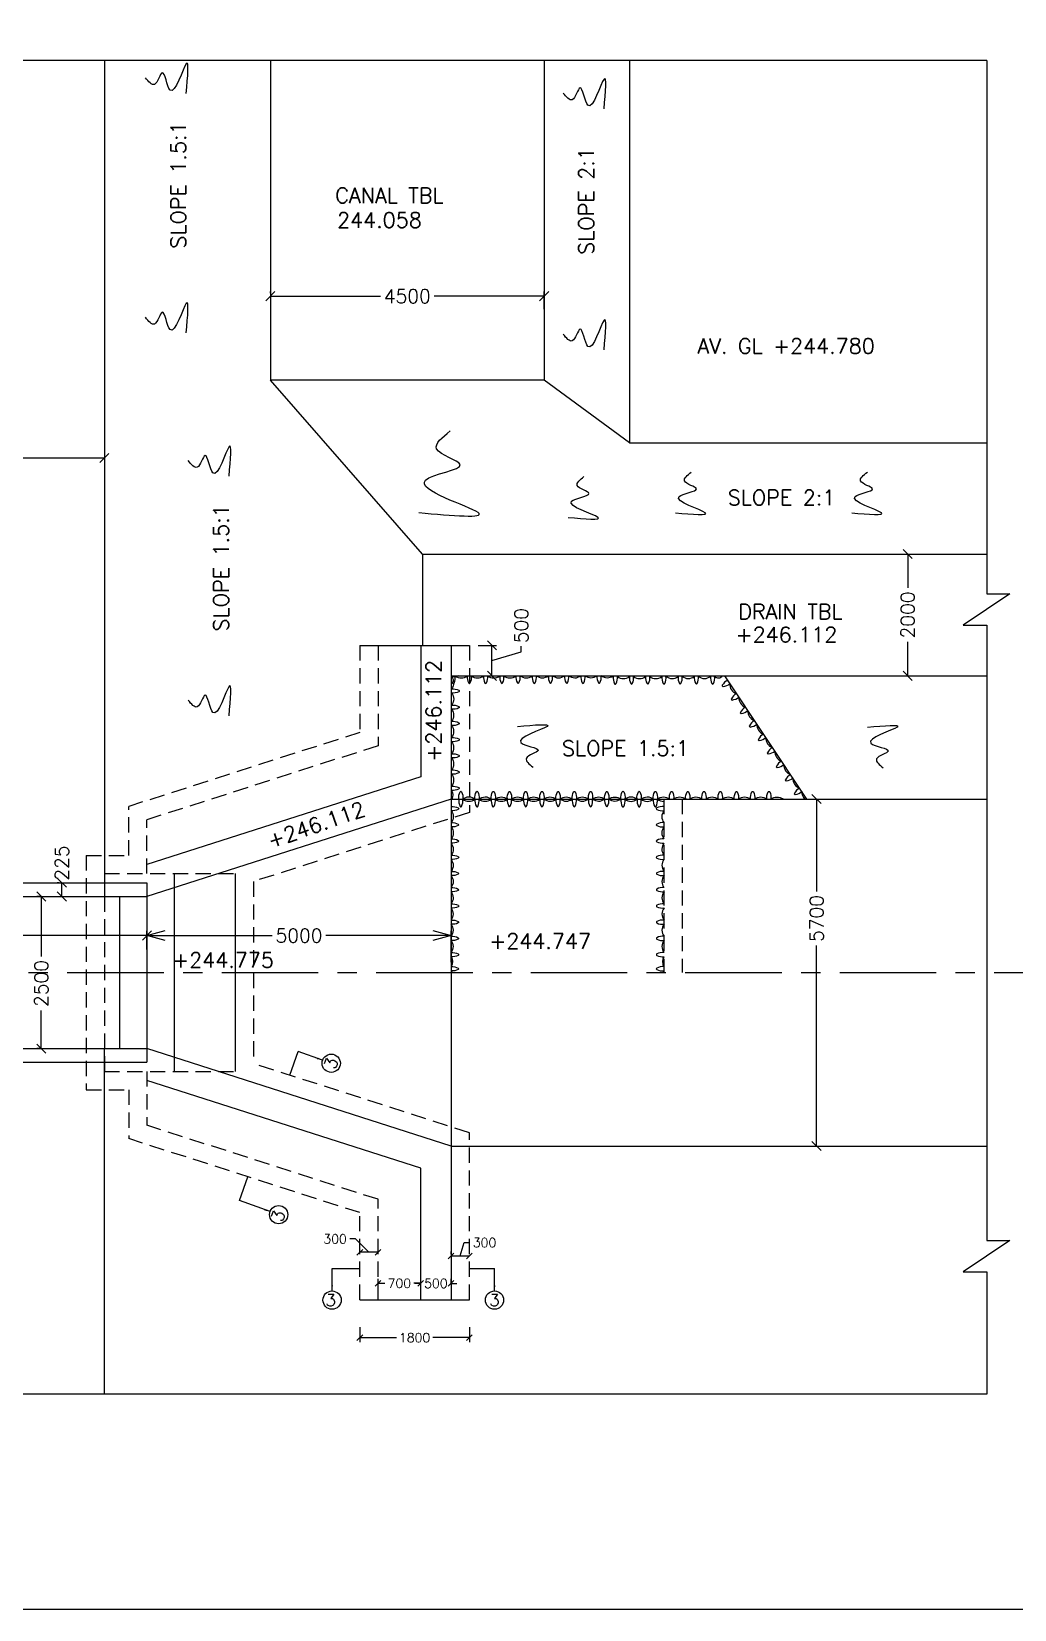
# Model space of a CAD drawing. Header units: inches. Extents: x 97621 to 324919, y -325081 to 89240.
# Drawn here: x 160342 to 176502, y -74326 to -48402 of the extents above; entities that cross this region are included whole.
import ezdxf
from ezdxf.enums import TextEntityAlignment as Align

# ---------------------------------------------------------------- set-up
doc = ezdxf.new("R2010")
doc.units = ezdxf.units.IN
doc.header["$LTSCALE"] = 100
doc.header["$MEASUREMENT"] = 0
doc.header["$PDMODE"] = 3
doc.linetypes.add('CENTER', pattern=[50.8, 31.75, -6.35, 6.35, -6.35])
doc.linetypes.add('DASHED2', pattern=[0.375, 0.25, -0.125])
for name, color, linetype in [('Center Line', 7, 'CENTER'), ('Dim', 7, 'Continuous'), ('Text', 7, 'Continuous')]:
    doc.layers.add(name, color=color, linetype=linetype)
doc.styles.add('ROMANS', font='romans')
doc.dimstyles.new('Raj-75', dxfattribs={"dimscale": 75, "dimtxt": 2, "dimasz": 1.25, "dimexe": 1, "dimexo": 0.625, "dimtad": 0, "dimtxsty": 'ROMANS', "dimblk": 'OBLIQUE', "dimcen": 1.25, "dimclrd": 256, "dimclre": 256, "dimclrt": 256, "dimadec": 0, "dimazin": 0, "dimtfac": 1, "dimtmove": 1, "dimatfit": 3, "dimfxl": 1, "dimlwd": -1, "dimlwe": -1, "dimarcsym": 0})

# ---------------------------------------------------------------- blocks, each defined once
blk = doc.blocks.new('_Oblique')
at = {"color": 0, "linetype": 'ByBlock', "lineweight": -2}
blk.add_line((-0.5, -0.5), (0.5, 0.5), dxfattribs=at)
blk = doc.blocks.new('*D72')
at = {"layer": 'Defpoints', "color": 0, "transparency": 16777216}
for p in [(174657, -56987), (174747, -56987), (174657, -58987)]:
    blk.add_point(p, dxfattribs=at)
at = {"layer": 'Dim', "transparency": 16777216}
for p, q in [((174704, -56987), (174822, -56987)), ((174747, -56987), (174747, -57544)), ((174747, -58987), (174747, -58430)), ((174704, -58987), (174822, -58987))]:
    blk.add_line(p, q, dxfattribs=at)
at = {"layer": 'Dim', "transparency": 16777216, "xscale": 150, "yscale": 150, "zscale": 150}
for p, rotation in [((174747, -56987), 90), ((174747, -58987), 270)]:
    blk.add_blockref('_Oblique', p, dxfattribs=dict(at, rotation=rotation))
at = {"layer": 'Dim', "transparency": 16777216, "insert": (174747, -57987), "char_height": 225, "attachment_point": 5, "rotation": 90, "style": 'ROMANS'}
blk.add_mtext('2000', dxfattribs=at)
blk = doc.blocks.new('*D86')
at = {"layer": 'Defpoints', "color": 0, "transparency": 16777216}
for p in [(157040, -54971), (161540, -54971), (157040, -55410)]:
    blk.add_point(p, dxfattribs=at)
at = {"layer": 'Dim', "transparency": 16777216}
for p, q in [((157040, -55017), (157040, -55485)), ((161540, -55017), (161540, -55485)), ((157040, -55410), (158092, -55410)), ((161540, -55410), (158979, -55410))]:
    blk.add_line(p, q, dxfattribs=at)
at = {"layer": 'Dim', "transparency": 16777216, "xscale": 150, "yscale": 150, "zscale": 150, "rotation": 180}
blk.add_blockref('_Oblique', (157040, -55410), dxfattribs=at)
at = {"layer": 'Dim', "transparency": 16777216, "xscale": 150, "yscale": 150, "zscale": 150}
blk.add_blockref('_Oblique', (161540, -55410), dxfattribs=at)
at = {"layer": 'Dim', "transparency": 16777216, "insert": (158536, -55410), "char_height": 225, "attachment_point": 5, "style": 'ROMANS'}
blk.add_mtext('4500', dxfattribs=at)
blk = doc.blocks.new('*D88')
at = {"layer": 'Defpoints', "color": 0, "transparency": 16777216}
for p in [(164270, -52750), (164270, -52750), (168770, -53011)]:
    blk.add_point(p, dxfattribs=at)
at = {"layer": 'Dim', "transparency": 16777216}
for p, q in [((164270, -52703), (164270, -52675)), ((164270, -52750), (166077, -52750)), ((168770, -52750), (166963, -52750)), ((168770, -52964), (168770, -52675))]:
    blk.add_line(p, q, dxfattribs=at)
at = {"layer": 'Dim', "transparency": 16777216, "xscale": 150, "yscale": 150, "zscale": 150, "rotation": 180}
blk.add_blockref('_Oblique', (164270, -52750), dxfattribs=at)
at = {"layer": 'Dim', "transparency": 16777216, "xscale": 150, "yscale": 150, "zscale": 150}
blk.add_blockref('_Oblique', (168770, -52750), dxfattribs=at)
at = {"layer": 'Dim', "transparency": 16777216, "insert": (166520, -52750), "char_height": 225, "attachment_point": 5, "style": 'ROMANS'}
blk.add_mtext('4500', dxfattribs=at)
blk = doc.blocks.new('*D92')
at = {"layer": 'Defpoints', "color": 0, "transparency": 16777216}
for p in [(166040, -68967), (166040, -69127), (166740, -69127)]:
    blk.add_point(p, dxfattribs=at)
at = {"layer": 'Dim', "transparency": 16777216}
for p, q in [((166040, -69081), (166040, -68892)), ((166740, -69081), (166740, -68892)), ((166040, -68967), (166150, -68967)), ((166740, -68967), (166630, -68967))]:
    blk.add_line(p, q, dxfattribs=at)
at = {"layer": 'Dim', "transparency": 16777216, "xscale": 93.75, "yscale": 93.75, "zscale": 93.75, "rotation": 180}
blk.add_blockref('_Oblique', (166040, -68967), dxfattribs=at)
at = {"layer": 'Dim', "transparency": 16777216, "xscale": 93.75, "yscale": 93.75, "zscale": 93.75}
blk.add_blockref('_Oblique', (166740, -68967), dxfattribs=at)
at = {"layer": 'Dim', "transparency": 16777216, "insert": (166390, -68967), "char_height": 150, "attachment_point": 5, "style": 'ROMANS'}
blk.add_mtext('700', dxfattribs=at)
blk = doc.blocks.new('*D93')
at = {"layer": 'Defpoints', "color": 0, "transparency": 16777216}
for p in [(166740, -69002), (167240, -68970), (167240, -69002)]:
    blk.add_point(p, dxfattribs=at)
at = {"layer": 'Dim', "transparency": 16777216}
for p, q in [((166740, -68955), (166740, -68895)), ((167240, -68955), (167240, -68895)), ((166740, -68970), (166646, -68970)), ((166740, -68970), (166750, -68970)), ((167240, -68970), (167230, -68970)), ((167240, -68970), (167334, -68970))]:
    blk.add_line(p, q, dxfattribs=at)
at = {"layer": 'Dim', "transparency": 16777216, "xscale": 93.75, "yscale": 93.75, "zscale": 93.75}
blk.add_blockref('_Oblique', (166740, -68970), dxfattribs=at)
at = {"layer": 'Dim', "transparency": 16777216, "xscale": 93.75, "yscale": 93.75, "zscale": 93.75, "rotation": 180}
blk.add_blockref('_Oblique', (167240, -68970), dxfattribs=at)
at = {"layer": 'Dim', "transparency": 16777216, "insert": (166990, -68970), "char_height": 150, "attachment_point": 5, "style": 'ROMANS'}
blk.add_mtext('500', dxfattribs=at)
blk = doc.blocks.new('*D94')
at = {"layer": 'Defpoints', "color": 0, "transparency": 16777216}
for p in [(167240, -68536), (167540, -68518), (167540, -68536)]:
    blk.add_point(p, dxfattribs=at)
at = {"layer": 'Dim', "transparency": 16777216}
for p, q in [((167390, -68518), (167456, -68298)), ((167456, -68298), (167550, -68298)), ((167240, -68489), (167240, -68443)), ((167240, -68518), (167540, -68518)), ((167540, -68489), (167540, -68443))]:
    blk.add_line(p, q, dxfattribs=at)
at = {"layer": 'Dim', "transparency": 16777216, "xscale": 93.75, "yscale": 93.75, "zscale": 93.75, "rotation": 180}
blk.add_blockref('_Oblique', (167240, -68518), dxfattribs=at)
at = {"layer": 'Dim', "transparency": 16777216, "xscale": 93.75, "yscale": 93.75, "zscale": 93.75}
blk.add_blockref('_Oblique', (167540, -68518), dxfattribs=at)
at = {"layer": 'Dim', "transparency": 16777216, "insert": (167790, -68298), "char_height": 150, "attachment_point": 5, "style": 'ROMANS'}
blk.add_mtext('300', dxfattribs=at)
blk = doc.blocks.new('*D95')
at = {"layer": 'Defpoints', "color": 0, "transparency": 16777216}
for p in [(165740, -68458), (165740, -68518), (166040, -68518)]:
    blk.add_point(p, dxfattribs=at)
at = {"layer": 'Dim', "transparency": 16777216}
for p, q in [((165667, -68238), (165573, -68238)), ((165890, -68458), (165667, -68238)), ((165740, -68471), (165740, -68383)), ((166040, -68471), (166040, -68383)), ((166040, -68458), (165740, -68458))]:
    blk.add_line(p, q, dxfattribs=at)
at = {"layer": 'Dim', "transparency": 16777216, "xscale": 93.75, "yscale": 93.75, "zscale": 93.75, "rotation": 180}
blk.add_blockref('_Oblique', (165740, -68458), dxfattribs=at)
at = {"layer": 'Dim', "transparency": 16777216, "xscale": 93.75, "yscale": 93.75, "zscale": 93.75}
blk.add_blockref('_Oblique', (166040, -68458), dxfattribs=at)
at = {"layer": 'Dim', "transparency": 16777216, "insert": (165333, -68238), "char_height": 150, "attachment_point": 5, "style": 'ROMANS'}
blk.add_mtext('300', dxfattribs=at)
blk = doc.blocks.new('*D96')
at = {"layer": 'Defpoints', "color": 0, "transparency": 16777216}
for p in [(165740, -69641), (167540, -69641), (167540, -69860)]:
    blk.add_point(p, dxfattribs=at)
at = {"layer": 'Dim', "transparency": 16777216}
for p, q in [((165740, -69688), (165740, -69935)), ((167540, -69688), (167540, -69935)), ((165740, -69860), (166340, -69860)), ((167540, -69860), (166940, -69860))]:
    blk.add_line(p, q, dxfattribs=at)
at = {"layer": 'Dim', "transparency": 16777216, "xscale": 93.75, "yscale": 93.75, "zscale": 93.75, "rotation": 180}
blk.add_blockref('_Oblique', (165740, -69860), dxfattribs=at)
at = {"layer": 'Dim', "transparency": 16777216, "xscale": 93.75, "yscale": 93.75, "zscale": 93.75}
blk.add_blockref('_Oblique', (167540, -69860), dxfattribs=at)
at = {"layer": 'Dim', "transparency": 16777216, "insert": (166640, -69860), "char_height": 150, "attachment_point": 5, "style": 'ROMANS'}
blk.add_mtext('1800', dxfattribs=at)
blk = doc.blocks.new('*D113')
at = {"layer": 'Defpoints', "color": 0, "transparency": 16777216}
for p in [(156340, -63485), (162240, -63254), (162240, -63532)]:
    blk.add_point(p, dxfattribs=at)
at = {"layer": 'Dim', "transparency": 16777216}
for p, q in [((156340, -63438), (156340, -63179)), ((162240, -63485), (162240, -63179)), ((156340, -63254), (158272, -63254)), ((162240, -63254), (159159, -63254))]:
    blk.add_line(p, q, dxfattribs=at)
at = {"layer": 'Dim', "transparency": 16777216, "xscale": 150, "yscale": 150, "zscale": 150, "rotation": 180}
blk.add_blockref('_Oblique', (156340, -63254), dxfattribs=at)
at = {"layer": 'Dim', "transparency": 16777216, "xscale": 150, "yscale": 150, "zscale": 150}
blk.add_blockref('_Oblique', (162240, -63254), dxfattribs=at)
at = {"layer": 'Dim', "transparency": 16777216, "insert": (158715, -63254), "char_height": 225, "attachment_point": 5, "style": 'ROMANS'}
blk.add_mtext('7400', dxfattribs=at)
blk = doc.blocks.new('_Open30')
at = {"color": 0, "linetype": 'ByBlock', "lineweight": -2}
for p, q in [((-1, 0.268), (0, 0)), ((0, 0), (-1, -0.268)), ((0, 0), (-1, 0))]:
    blk.add_line(p, q, dxfattribs=at)
blk = doc.blocks.new('*D114')
at = {"layer": 'Defpoints', "color": 0, "transparency": 16777216}
for p in [(162240, -63485), (167240, -63254), (167240, -63737)]:
    blk.add_point(p, dxfattribs=at)
at = {"layer": 'Dim', "transparency": 16777216}
for p, q in [((162240, -63438), (162240, -63179)), ((167240, -63690), (167240, -63179)), ((162540, -63254), (164297, -63254)), ((166940, -63254), (165183, -63254))]:
    blk.add_line(p, q, dxfattribs=at)
at = {"layer": 'Dim', "transparency": 16777216, "xscale": 300, "yscale": 300, "zscale": 300, "rotation": 180}
blk.add_blockref('_Open30', (162240, -63254), dxfattribs=at)
at = {"layer": 'Dim', "transparency": 16777216, "xscale": 300, "yscale": 300, "zscale": 300}
blk.add_blockref('_Open30', (167240, -63254), dxfattribs=at)
at = {"layer": 'Dim', "transparency": 16777216, "insert": (164740, -63254), "char_height": 225, "attachment_point": 5, "style": 'ROMANS'}
blk.add_mtext('5000', dxfattribs=at)
blk = doc.blocks.new('*D116')
at = {"layer": 'Defpoints', "color": 0, "transparency": 16777216}
for p in [(160841, -62387), (160841, -62387), (160655, -62612)]:
    blk.add_point(p, dxfattribs=at)
at = {"layer": 'Dim', "transparency": 16777216}
for p, q in [((160794, -62387), (160766, -62387)), ((160841, -62612), (160841, -62387)), ((160702, -62612), (160916, -62612))]:
    blk.add_line(p, q, dxfattribs=at)
at = {"layer": 'Dim', "transparency": 16777216, "xscale": 150, "yscale": 150, "zscale": 150}
for p, rotation in [((160841, -62387), 90), ((160841, -62612), 270)]:
    blk.add_blockref('_Oblique', p, dxfattribs=dict(at, rotation=rotation))
at = {"layer": 'Dim', "transparency": 16777216, "insert": (160841, -62064), "char_height": 225, "attachment_point": 5, "rotation": 90, "style": 'ROMANS'}
blk.add_mtext('225', dxfattribs=at)
blk = doc.blocks.new('*D122')
at = {"layer": 'Defpoints', "color": 0, "transparency": 16777216}
for p in [(172917, -61012), (172917, -66712), (173248, -66712)]:
    blk.add_point(p, dxfattribs=at)
at = {"layer": 'Dim', "transparency": 16777216}
for p, q in [((172964, -61012), (173323, -61012)), ((173248, -61012), (173248, -62531)), ((173248, -66712), (173248, -63417)), ((172964, -66712), (173323, -66712))]:
    blk.add_line(p, q, dxfattribs=at)
at = {"layer": 'Dim', "transparency": 16777216, "xscale": 150, "yscale": 150, "zscale": 150}
for p, rotation in [((173248, -61012), 90), ((173248, -66712), 270)]:
    blk.add_blockref('_Oblique', p, dxfattribs=dict(at, rotation=rotation))
at = {"layer": 'Dim', "transparency": 16777216, "insert": (173248, -62974), "char_height": 225, "attachment_point": 5, "rotation": 90, "style": 'ROMANS'}
blk.add_mtext('5700', dxfattribs=at)
blk = doc.blocks.new('*D123')
at = {"layer": 'Defpoints', "color": 0, "transparency": 16777216}
for p in [(160537, -62612), (160502, -65112), (160537, -65112)]:
    blk.add_point(p, dxfattribs=at)
at = {"layer": 'Dim', "transparency": 16777216}
for p, q in [((160490, -62612), (160427, -62612)), ((160502, -62612), (160502, -63599)), ((160502, -65112), (160502, -64485)), ((160490, -65112), (160427, -65112))]:
    blk.add_line(p, q, dxfattribs=at)
at = {"layer": 'Dim', "transparency": 16777216, "xscale": 150, "yscale": 150, "zscale": 150}
for p, rotation in [((160502, -62612), 90), ((160502, -65112), 270)]:
    blk.add_blockref('_Oblique', p, dxfattribs=dict(at, rotation=rotation))
at = {"layer": 'Dim', "transparency": 16777216, "insert": (160502, -64042), "char_height": 225, "attachment_point": 5, "rotation": 90, "style": 'ROMANS'}
blk.add_mtext('2500', dxfattribs=at)
blk = doc.blocks.new('*D126')
at = {"layer": 'Defpoints', "color": 0, "transparency": 16777216}
for p in [(167638, -58487), (167911, -58487), (167638, -58987)]:
    blk.add_point(p, dxfattribs=at)
at = {"layer": 'Dim', "transparency": 16777216}
for p, q in [((167685, -58487), (167986, -58487)), ((167911, -58987), (167911, -58487)), ((168394, -58592), (168394, -58498)), ((167911, -58737), (168394, -58592)), ((167685, -58987), (167986, -58987))]:
    blk.add_line(p, q, dxfattribs=at)
at = {"layer": 'Dim', "transparency": 16777216, "xscale": 150, "yscale": 150, "zscale": 150}
for p, rotation in [((167911, -58487), 90), ((167911, -58987), 270)]:
    blk.add_blockref('_Oblique', p, dxfattribs=dict(at, rotation=rotation))
at = {"layer": 'Dim', "transparency": 16777216, "insert": (168394, -58162), "char_height": 225, "attachment_point": 5, "rotation": 90, "style": 'ROMANS'}
blk.add_mtext('500', dxfattribs=at)

msp = doc.modelspace()

# ---------------------------------------------------------------- linework, layer by layer
at = {"color": 0, "linetype": 'DASHED2', "ltscale": 10}
for p, q in [((165740.007, -58486.888), (165740.007, -59916.96)), ((166040.007, -58486.888), (166040.007, -60135.945)), ((167540.007, -58486.888), (167540.007, -61230.874)), ((165740.007, -59916.96), (161940.007, -61132.96)), ((166040.007, -60135.945), (162240.007, -61351.945)), ((161940.007, -61936.888), (161940.007, -61132.96)), ((170740.007, -61011.891, -0.122), (170740.007, -63861.888, -0.122)), ((171040.007, -61011.891, -0.1), (171040.007, -63861.888, -0.1)), ((162240.007, -62236.888), (162240.007, -61351.945)), ((167540.007, -61230.874), (163990.007, -62366.874)), ((161240.007, -61936.888), (161240.007, -65786.888)), ((161240.007, -61936.888), (161940.007, -61936.888)), ((161540.007, -62236.888), (161540.007, -65486.888)), ((161540.007, -62236.888), (163690.007, -62236.888)), ((163990.007, -62366.874), (163990.007, -65356.902)), ((161540.007, -65486.888), (163690.007, -65486.888)), ((162240.007, -65486.888), (162240.007, -66371.831)), ((167540.007, -66492.902), (163990.007, -65356.902)), ((161240.007, -65786.888), (161940.007, -65786.888)), ((161940.007, -65786.888), (161940.007, -66590.817)), ((165740.007, -67806.817), (161940.007, -66590.817)), ((166040.007, -67587.831), (162240.007, -66371.831)), ((167540.007, -69236.888), (167540.007, -66492.902)), ((166040.007, -69236.888), (166040.007, -67587.831)), ((165740.007, -69236.888), (165740.007, -67806.817))]:
    msp.add_line(p, q, dxfattribs=at)
at = {"color": 0, "ltscale": 5}
for p, q in [((166740.007, -60646.912), (162240.007, -62086.912)), ((167240.007, -61011.888), (162240.007, -62611.888)), ((156340.007, -62386.888), (162240.007, -62386.888)), ((156340.007, -62611.888), (162240.007, -62611.888)), ((156340.007, -65111.888), (162240.007, -65111.888)), ((167240.007, -66711.888), (162240.007, -65111.888)), ((156340.007, -65336.888), (162240.007, -65336.888)), ((166740.007, -67076.864), (162240.007, -65636.864))]:
    msp.add_line(p, q, dxfattribs=at)
msp.add_lwpolyline([(176046.957, -48878.47), (176046.957, -57640.694), (176424.069, -57640.694), (175659.165, -58155.683), (176046.957, -58155.683), (176046.957, -68263.97), (176424.069, -68263.97), (175659.165, -68778.958), (176046.957, -68778.958), (176046.957, -70787.462), (144475.975, -70787.462)], dxfattribs=at)
at = {"color": 0, "ltscale": 5, "start_tangent": (0.860944174, -0.508699449)}
for points in [[(162885.817, -49417.686), (162885.817, -48930.621), (162619.535, -49362.547), (162490.985, -49077.66), (162362.436, -49270.648), (162215.522, -49160.369)], [(169754.507, -49669.326), (169754.507, -49182.26), (169488.226, -49614.186), (169359.676, -49329.299), (169231.126, -49522.287), (169084.212, -49412.008)], [(162885.817, -53354.227), (162885.817, -52867.161), (162619.535, -53299.087), (162490.985, -53014.2), (162362.436, -53207.188), (162215.522, -53096.909)], [(169754.507, -53630.977), (169754.507, -53143.912), (169488.226, -53575.838), (169359.676, -53290.95), (169231.126, -53483.938), (169084.212, -53373.659)], [(163589.714, -55707.865), (163589.714, -55220.8), (163323.432, -55652.725), (163194.882, -55367.838), (163066.333, -55560.826), (162919.419, -55450.547)], [(163589.714, -59644.406), (163589.714, -59157.34), (163323.432, -59589.266), (163194.882, -59304.379), (163066.333, -59497.367), (162919.419, -59387.088)]]:
    msp.add_spline(points, degree=3, dxfattribs=at)
at = {"layer": 'Center Line', "color": 0, "ltscale": 0.5}
msp.add_line((143148.518, -63861.888), (185748.636, -63861.888), dxfattribs=at)
at = {"layer": 'Dim', "color": 0}
for p, q in [((176046.957, -48878.47), (142975.975, -48878.47)), ((161540.007, -48878.47), (161540.007, -62611.888)), ((164270.007, -48878.47), (164270.007, -54129.592)), ((168770.007, -48878.47), (168770.007, -54129.592)), ((170174.007, -48878.47), (170174.007, -55156.888)), ((166770.007, -56986.888), (164270.007, -54129.592)), ((168770.007, -54129.592), (164270.007, -54129.592)), ((170174.007, -55156.888), (168770.007, -54129.592)), ((170174.007, -55156.888), (176046.957, -55156.888)), ((166770.007, -56986.888), (176046.957, -56986.888)), ((166770.007, -56986.888), (166770.007, -58486.888)), ((165740.007, -58486.888), (167540.007, -58486.888)), ((166740.007, -58486.888), (166740.007, -60646.912)), ((167240.007, -58486.888), (167240.007, -69236.888)), ((167240.007, -58986.888), (176046.957, -58986.888)), ((173089.988, -61011.891, -0.453), (171740.006, -58986.888)), ((167240.007, -61011.888), (176046.957, -61011.888)), ((162240.007, -62386.888), (162240.007, -65336.888)), ((162690.007, -62236.888), (162690.007, -65486.888)), ((163690.007, -62236.888), (163690.007, -65486.888)), ((161790.007, -62611.888), (161790.007, -65111.888)), ((161540.007, -70787.462), (161540.007, -65111.888)), ((167240.007, -66711.888), (176046.957, -66711.888)), ((166740.007, -69236.888), (166740.007, -67076.864)), ((165740.007, -69236.888), (167540.007, -69236.888))]:
    msp.add_line(p, q, dxfattribs=at)
at = {"layer": 'Dim', "color": 0, "linetype": 'CENTER', "ltscale": 0.25}
for p, q in [((164586.675, -65547.836), (164726.111, -65157.903)), ((163762.361, -67609.725), (163897.617, -67217.252)), ((165283.514, -68726.811), (165740.007, -68726.811)), ((167540.007, -68726.811), (167954.121, -68726.811))]:
    msp.add_line(p, q, dxfattribs=at)
at = {"layer": 'Dim', "color": 0}
msp.add_lwpolyline([(142330.9, -37646.654), (202008.232, -37646.654), (202008.232, -74325.878), (142330.9, -74325.878)], close=True, dxfattribs=at)
for points in [[(167240.006, -58987.91, 0.144729543), (167263.766, -59105.611, 0.6124826), (167288.121, -59105.247, 0.144729543), (167308.351, -58986.888, 0.346456746), (167506.583, -58987.623, 0.144729543), (167530.342, -59105.324, 0.6124826), (167554.697, -59104.959, 0.144729543), (167574.928, -58986.601, 0.346456746), (167773.159, -58987.335, 0.144729543), (167796.919, -59105.036, 0.6124826), (167821.274, -59104.672, 0.144729543), (167841.505, -58986.313, 0.346456746), (168039.736, -58987.048, 0.144729543), (168063.496, -59104.749, 0.6124826), (168087.851, -59104.385, 0.144729543), (168108.081, -58986.026, 0.346456746), (168306.313, -58986.76, 0.144729543), (168330.073, -59104.461, 0.6124826), (168354.428, -59104.097, 0.144729543), (168374.658, -58985.738, 0.346456746), (168572.89, -58986.473, 0.144729543), (168596.65, -59104.174, 0.6124826), (168621.005, -59103.81, 0.144729543), (168641.235, -58985.451, 0.346456746), (168839.467, -58986.185, 0.144729543), (168863.226, -59103.886, 0.6124826), (168887.581, -59103.522, 0.144729543), (168907.812, -58985.164, 0.346456746), (169106.043, -58985.898, 0.144729543), (169129.803, -59103.599, 0.6124826), (169154.158, -59103.235, 0.144729543), (169174.389, -58984.876, 0.346456746), (169372.62, -58985.61, 0.144729543), (169396.38, -59103.311, 0.6124826), (169420.735, -59102.947, 0.144729543), (169440.965, -58984.589, 0.346456746), (169639.197, -58985.323, 0.144729543), (169662.957, -59103.024, 0.6124826), (169687.312, -59102.66, 0.144729543), (169707.542, -58984.301, 0.337073563), (169905.774, -58986.888, 0.030208586), (169905.04, -58997.522)], [(169904.947, -58998.544, 0.144729543), (169928.706, -59116.245, 0.6124826), (169953.061, -59115.881, 0.144729543), (169973.292, -58997.522, 0.346456746), (170171.523, -58998.257, 0.144729543), (170195.283, -59115.958, 0.6124826), (170219.638, -59115.594, 0.144729543), (170239.869, -58997.235, 0.346456746), (170438.1, -58997.969, 0.144729543), (170461.86, -59115.67, 0.6124826), (170486.215, -59115.306, 0.144729543), (170506.445, -58996.947, 0.346456746), (170704.677, -58997.682, 0.144729543), (170728.437, -59115.383, 0.6124826), (170752.792, -59115.019, 0.144729543), (170773.022, -58996.66, 0.346456746), (170971.254, -58997.394, 0.144729543), (170995.014, -59115.095, 0.6124826), (171019.369, -59114.731, 0.144729543), (171039.599, -58996.373, 0.346456746), (171237.831, -58997.107, 0.144729543), (171261.59, -59114.808, 0.6124826), (171285.945, -59114.444, 0.144729543), (171306.176, -58996.085, 0.346456746), (171504.407, -58996.819, 0.144729543), (171528.167, -59114.521, 0.6124826), (171552.522, -59114.156, 0.144729543), (171572.753, -58995.798, 0.464616386), (171704.044, -58986.888, 0.171630318)]]:
    msp.add_lwpolyline(points, format="xyb", dxfattribs=at)
for points, elevation in [([(167356.5, -58986.888, -0.131524771), (167248.112, -59002.536, -0.346456746), (167248.846, -59200.767, -0.144729543), (167366.547, -59224.527, -0.6124826), (167366.183, -59248.882, -0.144729543), (167247.825, -59269.112, -0.346456746), (167248.559, -59467.344, -0.144729543), (167366.26, -59491.104, -0.6124826), (167365.896, -59515.459, -0.144729543), (167247.537, -59535.689, -0.346456746), (167248.272, -59733.921, -0.144729543), (167365.973, -59757.68, -0.6124826), (167365.609, -59782.035, -0.144729543), (167247.25, -59802.266, -0.346456746), (167247.984, -60000.498, -0.144729543), (167365.685, -60024.257, -0.6124826), (167365.321, -60048.612, -0.144729543), (167246.962, -60068.843, -0.346456746), (167247.697, -60267.074, -0.144729543), (167365.398, -60290.834, -0.6124826), (167365.034, -60315.189, -0.144729543), (167246.675, -60335.419, -0.346456746), (167247.409, -60533.651, -0.144729543), (167365.11, -60557.411, -0.6124826), (167364.746, -60581.766, -0.144729543), (167246.387, -60601.996, -0.343630117), (167248.112, -60798.947, -0.133356467), (167364.823, -60823.988, -0.6124826), (167364.459, -60848.343, -0.14228952), (167248.112, -60868.802, -0.275643856), (167249.709, -61011.891)], 0.034), ([(171787.684, -59058.406, 0.163129951), (171699.382, -59143.314, 0.6124826), (171713.2, -59163.373, 0.144729543), (171822.89, -59114.523, 0.346456746), (171932.281, -59279.841, 0.144729543), (171847.55, -59364.921, 0.6124826), (171861.368, -59384.98, 0.144729543), (171971.058, -59336.13, 0.346456746), (172080.449, -59501.448, 0.144729543), (171995.718, -59586.528, 0.6124826), (172009.536, -59606.587, 0.144729543), (172119.225, -59557.737, 0.346456746), (172228.617, -59723.054, 0.144729543), (172143.886, -59808.135, 0.6124826), (172157.704, -59828.194, 0.144729543), (172267.393, -59779.344, 0.346456746), (172376.785, -59944.661, 0.144729543), (172292.053, -60029.742, 0.6124826), (172305.871, -60049.801, 0.144729543), (172415.561, -60000.951, 0.346456746), (172524.952, -60166.268, 0.144729543), (172440.221, -60251.348, 0.6124826), (172454.039, -60271.407, 0.144729543), (172563.728, -60222.558, 0.346456746), (172673.12, -60387.875, 0.144729543), (172588.389, -60472.955, 0.6124826), (172602.207, -60493.014, 0.144729543), (172711.896, -60444.165, 0.346456746), (172821.288, -60609.482, 0.144729543), (172736.557, -60694.562, 0.6124826), (172750.375, -60714.621, 0.144729543), (172860.064, -60665.771, 0.346456746), (172969.456, -60831.089, 0.144729543), (172884.724, -60916.169, 0.6124826), (172898.542, -60936.228, 0.144729543), (173008.232, -60887.378, 0.215909049), (173052.671, -61011.888, 0.215909049)], -0.016), ([(167365.486, -61011.891, -0.147862999), (167389.001, -60891.603, -0.6124826), (167413.356, -60891.967, -0.144729543), (167433.586, -61010.325, -0.346456746), (167631.818, -61009.591, -0.144729543), (167655.578, -60891.89, -0.6124826), (167679.933, -60892.254, -0.144729543), (167700.163, -61010.613, -0.346456746), (167898.395, -61009.878, -0.144729543), (167922.154, -60892.177, -0.6124826), (167946.509, -60892.542, -0.144729543), (167966.74, -61010.9, -0.346456746), (168164.972, -61010.166, -0.144729543), (168188.731, -60892.465, -0.6124826), (168213.086, -60892.829, -0.144729543), (168233.317, -61011.188, -0.346456746), (168431.548, -61010.453, -0.144729543), (168455.308, -60892.752, -0.6124826), (168479.663, -60893.116, -0.144729543), (168499.894, -61011.475, -0.346456746), (168698.125, -61010.741, -0.144729543), (168721.885, -60893.04, -0.6124826), (168746.24, -60893.404, -0.144729543), (168766.47, -61011.763, -0.346456746), (168964.702, -61011.028, -0.144729543), (168988.462, -60893.327, -0.6124826), (169012.817, -60893.691, -0.144729543), (169033.047, -61012.05, -0.346456746), (169231.279, -61011.316, -0.144729543), (169255.038, -60893.615, -0.6124826), (169279.393, -60893.979, -0.144729543), (169299.624, -61012.337, -0.346456746), (169497.856, -61011.603, -0.144729543), (169521.615, -60893.902, -0.6124826), (169545.97, -60894.266, -0.144729543), (169566.201, -61012.625, -0.346456746), (169764.432, -61011.891, -0.144729543), (169788.192, -60894.189, -0.6124826), (169812.547, -60894.554, -0.144729543), (169832.778, -61012.912, -0.346456746), (170031.009, -61012.178, -0.014770437), (170030.275, -60999.691)], 0.034), ([(170030.64, -61011.891, -0.147862999), (170054.155, -60891.603, -0.6124826), (170078.51, -60891.967, -0.144729543), (170098.74, -61010.325, -0.346456746), (170296.972, -61009.591, -0.144729543), (170320.732, -60891.89, -0.6124826), (170345.087, -60892.254, -0.144729543), (170365.317, -61010.613, -0.346456746), (170563.549, -61009.878, -0.144729543), (170587.309, -60892.177, -0.6124826), (170611.664, -60892.542, -0.144729543), (170631.894, -61010.9, -0.346456746), (170830.126, -61010.166, -0.144729543), (170853.885, -60892.465, -0.6124826), (170878.24, -60892.829, -0.144729543), (170898.471, -61011.188, -0.346456746), (171096.702, -61010.453, -0.144729543), (171120.462, -60892.752, -0.6124826), (171144.817, -60893.116, -0.144729543), (171165.048, -61011.475, -0.346456746), (171363.279, -61010.741, -0.144729543), (171387.039, -60893.04, -0.6124826), (171411.394, -60893.404, -0.144729543), (171431.624, -61011.763, -0.346456746), (171629.856, -61011.028, -0.144729543), (171653.616, -60893.327, -0.6124826), (171677.971, -60893.691, -0.144729543), (171698.201, -61012.05, -0.346456746), (171896.433, -61011.316, -0.144729543), (171920.193, -60893.615, -0.6124826), (171944.548, -60893.979, -0.144729543), (171964.778, -61012.337, -0.346456746), (172163.01, -61011.603, -0.144729543), (172186.769, -60893.902, -0.6124826), (172211.124, -60894.266, -0.144729543), (172231.355, -61012.625, -0.346456746), (172429.586, -61011.891, -0.144729543), (172453.346, -60894.189, -0.6124826), (172477.701, -60894.554, -0.144729543), (172497.932, -61012.912, -0.346456746), (172696.163, -61012.178, -0.014770437), (172695.429, -60999.691)], 0.034), ([(167241.444, -61133.456, -0.144729543), (167359.145, -61157.216, -0.6124826), (167358.781, -61181.571, -0.144729543), (167240.423, -61201.801, -0.346456746), (167241.157, -61400.033, -0.144729543), (167358.858, -61423.792, -0.6124826), (167358.494, -61448.147, -0.144729543), (167240.135, -61468.378, -0.346456746), (167240.869, -61666.61, -0.144729543), (167358.571, -61690.369, -0.6124826), (167358.206, -61714.724, -0.144729543), (167239.848, -61734.955, -0.346456746), (167240.582, -61933.186, -0.144729543), (167358.283, -61956.946, -0.6124826), (167357.919, -61981.301, -0.144729543), (167239.56, -62001.531, -0.346456746), (167240.295, -62199.763, -0.144729543), (167357.996, -62223.523, -0.6124826), (167357.632, -62247.878, -0.144729543), (167239.273, -62268.108, -0.346456746), (167240.007, -62466.34, -0.144729543), (167357.708, -62490.1, -0.6124826), (167357.344, -62514.455, -0.144729543), (167238.985, -62534.685, -0.346456746), (167239.72, -62732.917, -0.144729543), (167357.421, -62756.676, -0.6124826), (167357.057, -62781.031, -0.144729543), (167238.698, -62801.262, -0.346456746), (167239.432, -62999.494, -0.144729543), (167357.133, -63023.253, -0.6124826), (167356.769, -63047.608, -0.144729543), (167238.41, -63067.839, -0.346456746), (167239.145, -63266.07, -0.144729543), (167356.846, -63289.83, -0.6124826), (167356.482, -63314.185, -0.144729543), (167238.123, -63334.415, -0.343630117), (167239.848, -63531.367, -0.133356467), (167356.558, -63556.407, -0.6124826), (167356.194, -63580.762, -0.14228952), (167239.848, -63601.221, -0.275235224), (167240.869, -63764.966, -0.040889043)], 0.034), ([(167365.486, -61011.891, 0.147862999), (167389.001, -61132.178, 0.6124826), (167413.356, -61131.814, 0.144729543), (167433.586, -61013.456, 0.346456746), (167631.818, -61014.19, 0.144729543), (167655.578, -61131.891, 0.6124826), (167679.933, -61131.527, 0.144729543), (167700.163, -61013.168, 0.346456746), (167898.395, -61013.903, 0.144729543), (167922.154, -61131.604, 0.6124826), (167946.509, -61131.239, 0.144729543), (167966.74, -61012.881, 0.346456746), (168164.972, -61013.615, 0.144729543), (168188.731, -61131.316, 0.6124826), (168213.086, -61130.952, 0.144729543), (168233.317, -61012.593, 0.346456746), (168431.548, -61013.328, 0.144729543), (168455.308, -61131.029, 0.6124826), (168479.663, -61130.665, 0.144729543), (168499.894, -61012.306, 0.346456746), (168698.125, -61013.04, 0.144729543), (168721.885, -61130.741, 0.6124826), (168746.24, -61130.377, 0.144729543), (168766.47, -61012.018, 0.346456746), (168964.702, -61012.753, 0.144729543), (168988.462, -61130.454, 0.6124826), (169012.817, -61130.09, 0.144729543), (169033.047, -61011.731, 0.346456746), (169231.279, -61012.465, 0.144729543), (169255.038, -61130.166, 0.6124826), (169279.393, -61129.802, 0.144729543), (169299.624, -61011.444, 0.346456746), (169497.856, -61012.178, 0.144729543), (169521.615, -61129.879, 0.6124826), (169545.97, -61129.515, 0.144729543), (169566.201, -61011.156, 0.346456746), (169764.432, -61011.891, 0.144729543), (169788.192, -61129.592, 0.6124826), (169812.547, -61129.227, 0.144729543), (169832.778, -61010.869, 0.346456746), (170031.009, -61011.603, 0.014770437), (170030.275, -61024.09)], 0.034), ([(170030.887, -61014.477, 0.147862999), (170054.402, -61134.765, 0.6124826), (170078.757, -61134.401, 0.144729543), (170098.988, -61016.043, 0.346456746), (170297.219, -61016.777, 0.144729543), (170320.979, -61134.478, 0.6124826), (170345.334, -61134.114, 0.144729543), (170365.564, -61015.755, 0.346456746), (170563.796, -61016.489, 0.144729543), (170587.556, -61134.191, 0.6124826), (170611.911, -61133.826, 0.144729543), (170632.141, -61015.468, 0.182605609), (170740.007, -61049.961, 0.182605609)], 0.034), ([(170738.41, -61133.456, 0.144729543), (170620.709, -61157.216, 0.6124826), (170621.074, -61181.571, 0.144729543), (170739.432, -61201.801, 0.346456746), (170738.698, -61400.033, 0.144729543), (170620.997, -61423.792, 0.6124826), (170621.361, -61448.147, 0.144729543), (170739.72, -61468.378, 0.346456746), (170738.985, -61666.61, 0.144729543), (170621.284, -61690.369, 0.6124826), (170621.648, -61714.724, 0.144729543), (170740.007, -61734.955, 0.346456746), (170739.273, -61933.186, 0.144729543), (170621.572, -61956.946, 0.6124826), (170621.936, -61981.301, 0.144729543), (170740.295, -62001.531, 0.346456746), (170739.56, -62199.763, 0.144729543), (170621.859, -62223.523, 0.6124826), (170622.223, -62247.878, 0.144729543), (170740.582, -62268.108, 0.346456746), (170739.848, -62466.34, 0.144729543), (170622.147, -62490.1, 0.6124826), (170622.511, -62514.455, 0.144729543), (170740.869, -62534.685, 0.346456746), (170740.135, -62732.917, 0.144729543), (170622.434, -62756.676, 0.6124826), (170622.798, -62781.031, 0.144729543), (170741.157, -62801.262, 0.346456746), (170740.423, -62999.494, 0.144729543), (170622.722, -63023.253, 0.6124826), (170623.086, -63047.608, 0.144729543), (170741.444, -63067.839, 0.346456746), (170740.71, -63266.07, 0.144729543), (170623.009, -63289.83, 0.6124826), (170623.373, -63314.185, 0.144729543), (170741.732, -63334.415, 0.343630117), (170740.007, -63531.367, 0.133356467), (170623.296, -63556.407, 0.6124826), (170623.661, -63580.762, 0.14228952), (170740.007, -63601.221, 0.275235224), (170738.985, -63764.966, 0.040889043)], 0.155), ([(167240.869, -63764.966, -0.144729543), (167358.571, -63788.726, -0.6124826), (167358.206, -63813.081, -0.144729543), (167239.848, -63833.311, -0.052943462), (167257.961, -63861.888, -0.052943462)], 0.034), ([(170738.985, -63764.966, 0.144729543), (170621.284, -63788.726, 0.6124826), (170621.648, -63813.081, 0.144729543), (170740.007, -63833.311, 0.052943462), (170721.893, -63861.888, 0.052943462)], 0.155)]:
    msp.add_lwpolyline(points, format="xyb", dxfattribs=dict(at, elevation=elevation))
for centre in [(165269.414, -65352.184), (164405.706, -67839.78), (165283.514, -69243.626), (167954.121, -69243.626)]:
    msp.add_circle(centre, 150, dxfattribs=at)
at = {"layer": 'Text', "color": 0}
for points, start_tangent in [([(166708.739, -56304.986), (167682.869, -56304.986), (166819.018, -55772.423), (167388.792, -55515.323), (167002.816, -55258.224), (167223.374, -54964.396)], (-0.508699449, -0.860944174)), ([(169167.021, -56383.859), (169654.086, -56383.859), (169222.16, -56117.577), (169507.047, -55989.028), (169314.059, -55860.478), (169424.338, -55713.564)], (-0.508699449, -0.860944174)), ([(170932.02, -56308.859), (171419.085, -56308.859), (170987.159, -56042.577), (171272.046, -55914.028), (171079.059, -55785.478), (171189.338, -55638.564)], (-0.508699449, -0.860944174)), ([(173826.482, -56308.859), (174313.548, -56308.859), (173881.622, -56042.577), (174166.509, -55914.028), (173973.521, -55785.478), (174083.8, -55638.564)], (-0.508699449, -0.860944174)), ([(168331.528, -59818.871, 0.034), (168818.593, -59818.871, 0.034), (168386.667, -60085.152, 0.034), (168671.554, -60213.702, 0.034), (168478.566, -60342.252, 0.034), (168588.845, -60489.166, 0.034)], (-0.508699449, 0.860944174)), ([(174088.018, -59829.964), (174575.084, -59829.964), (174143.158, -60096.245), (174428.045, -60224.795), (174235.057, -60353.345), (174345.336, -60500.259)], (-0.508699449, 0.860944174))]:
    msp.add_spline(points, degree=3, dxfattribs=dict(at, start_tangent=start_tangent))

# ---------------------------------------------------------------- texts
at = {"layer": 'Dim', "color": 0, "style": 'ROMANS'}
for rotation, p in [(70.2274408, (165269.414, -65352.184)), (70.2274408, (164398.566, -67859.747)), (359.9040578, (165262.308, -69243.626)), (359.9040578, (167954.121, -69243.626))]:
    msp.add_text('3', height=200, rotation=rotation, dxfattribs=at).set_placement(p, align=Align.MIDDLE_CENTER)
at = {"layer": 'Text', "color": 0, "style": 'ROMANS'}
for s, rotation, p in [('SLOPE 1.5:1', 90, (162954.869, -50924.049)), ('SLOPE 2:1', 90, (169661.961, -51185.79)), ('SLOPE 1.5:1', 90, (163658.766, -57214.228)), ('+246.112', 90, (167151.902, -59561.316)), ('+246.112', 19.1110222, (165087.06, -61624.165))]:
    msp.add_text(s, height=250, rotation=rotation, dxfattribs=at).set_placement(p, align=Align.BOTTOM_CENTER)
for s, p in [('CANAL TBL', (166226.128, -51094.339)), ('DRAIN TBL', (172818.637, -57932.747))]:
    msp.add_text(s, height=250, dxfattribs=at).set_placement(p, align=Align.MIDDLE_CENTER)
for s, p in [('244.058', (166062.26, -51699.23)), ('AV. GL +244.780', (172748.744, -53768.17)), ('SLOPE 2:1', (172673.267, -56258.283)), ('+246.112', (172754.468, -58511.201)), ('SLOPE 1.5:1', (170108.332, -60376.653, 0.034)), ('+244.747', (168704.897, -63545.238)), ('+244.775', (163491.815, -63856.717))]:
    msp.add_text(s, height=250, dxfattribs=at).set_placement(p, align=Align.BOTTOM_CENTER)

# ---------------------------------------------------------------- dimensions: what is measured, and where the dimension line sits
at = {"layer": 'Dim', "color": 0}
for base, p1, p2, override, picture, middle in [((164270.007, -52749.883), (168770.007, -53010.604), (164270.007, -52749.883), {"dimtxt": 3, "dimasz": 2}, '*D88', (166520.007, -52749.883)), ((167240.007, -63253.775), (162240.007, -63485.193), (167240.007, -63737.068), {"dimtxt": 3, "dimasz": 4, "dimblk1": 'Open30', "dimblk2": 'Open30', "dimsah": 1}, '*D114', (164740.007, -63253.775)), ((167540.007, -68517.922), (167240.007, -68535.785), (167540.007, -68535.785), {"dimfxl": 150}, '*D94', (167596.726, -68297.61)), ((166040.007, -68967.378), (166740.007, -69127.409), (166040.007, -69127.409), {"dimfxl": 150}, '*D92', (166390.007, -68967.378)), ((167240.007, -68970.434), (166740.007, -69001.858), (167240.007, -69001.858), {"dimfxl": 150}, '*D93', (166990.007, -68970.434)), ((167540.007, -69860.317), (165740.007, -69641.119), (167540.007, -69641.119), {"dimfxl": 150}, '*D96', (166640.007, -69860.317))]:
    dim = msp.add_linear_dim(base=base, p1=p1, p2=p2, dimstyle='Raj-75', override=override, dxfattribs=at)
    dim.commit()
    dim.dimension.update_dxf_attribs({"geometry": picture, "text_midpoint": middle})
for base, p1, p2, override, picture, middle in [((157040.007, -55409.933), (161540.007, -54970.512), (157040.007, -54970.512), {"dimtxt": 3, "dimasz": 2}, '*D86', (158535.543, -55409.933)), ((165740.007, -68458.381), (166040.007, -68517.922), (165740.007, -68517.922), {"dimfxl": 150}, '*D95', (165526.19, -68238.069))]:
    dim = msp.add_linear_dim(base=base, p1=p1, p2=p2, dimstyle='Raj-75', override=override, dxfattribs=at)
    dim.commit()
    dim.dimension.update_dxf_attribs({"geometry": picture, "text_midpoint": middle, "dimtype": 160})
for base, p1, p2, picture, middle in [((174747.27, -56986.888), (174657.475, -58986.888), (174657.475, -56986.888), '*D72', (174747.27, -57986.888)), ((167911.397, -58486.888), (167637.836, -58986.888), (167637.836, -58486.888), '*D126', (168394.21, -58451.419))]:
    dim = msp.add_linear_dim(base=base, p1=p1, p2=p2, angle=90, dimstyle='Raj-75', override={"dimtxt": 3, "dimasz": 2}, dxfattribs=at)
    dim.commit()
    dim.dimension.update_dxf_attribs({"geometry": picture, "text_midpoint": middle})
for base, p1, p2, picture, middle in [((173248.254, -66711.888), (172916.683, -61011.888), (172916.683, -66711.888), '*D122', (173248.254, -62974.042)), ((160840.797, -62386.888), (160655.072, -62611.888), (160840.797, -62386.888), '*D116', (160840.797, -62064.375)), ((160501.852, -65111.888), (160536.518, -62611.888), (160536.518, -65111.888), '*D123', (160501.852, -64041.889))]:
    dim = msp.add_linear_dim(base=base, p1=p1, p2=p2, angle=90, dimstyle='Raj-75', override={"dimtxt": 3, "dimasz": 2}, dxfattribs=at)
    dim.commit()
    dim.dimension.update_dxf_attribs({"geometry": picture, "text_midpoint": middle, "dimtype": 160})
dim = msp.add_linear_dim(base=(162240.007, -63253.775), p1=(156340.007, -63485.193), p2=(162240.007, -63532.068), text='7400', dimstyle='Raj-75', override={"dimtxt": 3, "dimasz": 2}, dxfattribs=at)
dim.commit()
dim.dimension.update_dxf_attribs({"geometry": '*D113', "text_midpoint": (158715.478, -63253.775), "dimtype": 160})

# ---------------------------------------------------------------- leaders
for points in [[(165128.172, -65301.677), (164726.111, -65157.903)], [(164264.465, -67789.273), (163762.361, -67609.725)], [(165283.514, -69093.626), (165283.514, -68726.811)], [(167954.121, -69093.626), (167954.121, -68726.811)]]:
    msp.add_leader(points, dimstyle='Raj-75', override={"dimgap": 0.625, "dimtad": 0}, dxfattribs=at)

doc.saveas('drawing.dxf')
